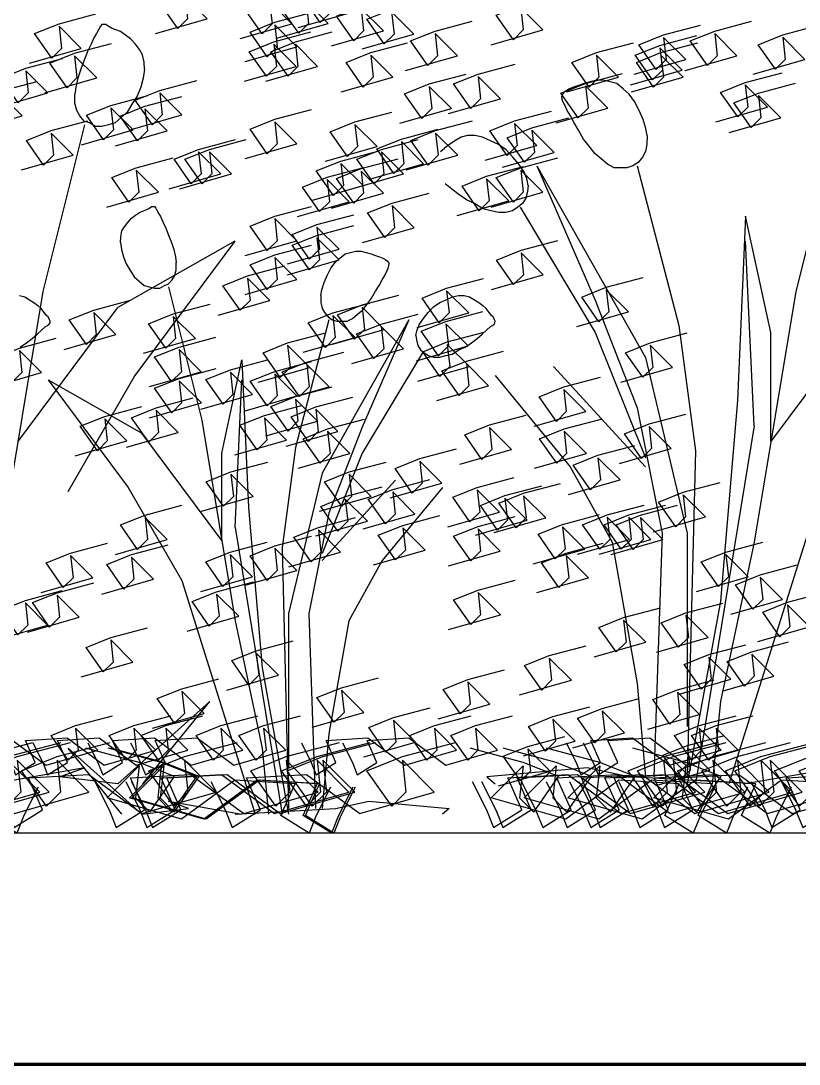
# Model space of a CAD drawing. Header units: metres. Extents: x -109 to 591, y -5 to 592.
# Drawn here: x 513.2192 to 513.5566, y 6.5749 to 7.0269 of the extents above; entities that cross this region are included whole.
import ezdxf

# ---------------------------------------------------------------- set-up
doc = ezdxf.new("R2010")
doc.units = ezdxf.units.M
doc.header["$LTSCALE"] = 0.03
doc.layers.add('Areas verdes', color=74, linetype='Continuous')
doc.layers.add('Muro', color=7, linetype='Continuous', lineweight=70)
doc.layers.add('Muro bajo', color=7, linetype='Continuous', lineweight=30)

msp = doc.modelspace()

# ---------------------------------------------------------------- linework, layer by layer
at = {"layer": 'Areas verdes', "color": 6, "linetype": 'Continuous'}
for p, q in [((513.25364, 7.02454), (513.25287, 7.02299)), ((513.25434, 7.02532), (513.25364, 7.02454)), ((513.25504, 7.02532), (513.25434, 7.02532)), ((513.25597, 7.02532), (513.25504, 7.02532)), ((513.25706, 7.02454), (513.25597, 7.02532)), ((513.25853, 7.02377), (513.25706, 7.02454)), ((513.25101, 7.01989), (513.24969, 7.01678)), ((513.25201, 7.02144), (513.25101, 7.01989)), ((513.25287, 7.02299), (513.25201, 7.02144)), ((513.26032, 7.02299), (513.25853, 7.02377)), ((513.26241, 7.02221), (513.26032, 7.02299)), ((513.26458, 7.02066), (513.26241, 7.02221)), ((513.26676, 7.01911), (513.26458, 7.02066)), ((513.24969, 7.01678), (513.24814, 7.01368)), ((513.26885, 7.01678), (513.26676, 7.01911)), ((513.27056, 7.01445), (513.26885, 7.01678)), ((513.24814, 7.01368), (513.24666, 7.0098)), ((513.27196, 7.01213), (513.27056, 7.01445)), ((513.27265, 7.00902), (513.27196, 7.01213)), ((513.24519, 7.00592), (513.24395, 7.00204)), ((513.24666, 7.0098), (513.24519, 7.00592)), ((513.27281, 7.00592), (513.27227, 7.00204)), ((513.27281, 7.00592), (513.27265, 7.00902)), ((513.24395, 7.00204), (513.24301, 6.99816)), ((513.27227, 7.00204), (513.27118, 6.99816)), ((513.46882, 7.00126), (513.46602, 7.00049)), ((513.47169, 7.00126), (513.46882, 7.00126)), ((513.47464, 7.00049), (513.47169, 7.00126)), ((513.24301, 6.99816), (513.24255, 6.99506)), ((513.27118, 6.99816), (513.26963, 6.99428)), ((513.45702, 6.99738), (513.45563, 6.99661)), ((513.45881, 6.99816), (513.45702, 6.99738)), ((513.46098, 6.99894), (513.45881, 6.99816)), ((513.46338, 6.99971), (513.46098, 6.99894)), ((513.46602, 7.00049), (513.46338, 6.99971)), ((513.47751, 6.99971), (513.47464, 7.00049)), ((513.4803, 6.99738), (513.47751, 6.99971)), ((513.48286, 6.99506), (513.4803, 6.99738)), ((513.24263, 6.99118), (513.24255, 6.99506)), ((513.26963, 6.99428), (513.26761, 6.99118)), ((513.45392, 6.99506), (513.45369, 6.99428)), ((513.45376, 6.99351), (513.45369, 6.99428)), ((513.45415, 6.99195), (513.45376, 6.99351)), ((513.45454, 6.99583), (513.45392, 6.99506)), ((513.45563, 6.99661), (513.45454, 6.99583)), ((513.48527, 6.99195), (513.48286, 6.99506)), ((513.2434, 6.98807), (513.24263, 6.99118)), ((513.2448, 6.98575), (513.2434, 6.98807)), ((513.26761, 6.99118), (513.26528, 6.9873)), ((513.45493, 6.9904), (513.45415, 6.99195)), ((513.45601, 6.98807), (513.45493, 6.9904)), ((513.45741, 6.98575), (513.45601, 6.98807)), ((513.48728, 6.98807), (513.48527, 6.99195)), ((513.48891, 6.98419), (513.48728, 6.98807)), ((513.24666, 6.98342), (513.2448, 6.98575)), ((513.24891, 6.98264), (513.24666, 6.98342)), ((513.26272, 6.98497), (513.26001, 6.98264)), ((513.26528, 6.9873), (513.26272, 6.98497)), ((513.45904, 6.98264), (513.45741, 6.98575)), ((513.49008, 6.98031), (513.48891, 6.98419)), ((513.25147, 6.98109), (513.24891, 6.98264)), ((513.25427, 6.98109), (513.25147, 6.98109)), ((513.25714, 6.98187), (513.25427, 6.98109)), ((513.26001, 6.98264), (513.25714, 6.98187)), ((513.46098, 6.97954), (513.45904, 6.98264)), ((513.46315, 6.97566), (513.46098, 6.97954)), ((513.4907, 6.97721), (513.49008, 6.98031)), ((513.40736, 6.97488), (513.40496, 6.97333)), ((513.41, 6.97643), (513.40736, 6.97488)), ((513.41287, 6.97721), (513.41, 6.97643)), ((513.41598, 6.97721), (513.41287, 6.97721)), ((513.41931, 6.97643), (513.41598, 6.97721)), ((513.4228, 6.97488), (513.41931, 6.97643)), ((513.42622, 6.97333), (513.4228, 6.97488)), ((513.46548, 6.97256), (513.46315, 6.97566)), ((513.4907, 6.97721), (513.49062, 6.97333)), ((513.40108, 6.97023), (513.40286, 6.97178)), ((513.40496, 6.97333), (513.40286, 6.97178)), ((513.42955, 6.971), (513.42622, 6.97333)), ((513.4325, 6.9679), (513.42955, 6.971)), ((513.46796, 6.96945), (513.46548, 6.97256)), ((513.48992, 6.97023), (513.4886, 6.9679)), ((513.49062, 6.97333), (513.48992, 6.97023)), ((513.43506, 6.9648), (513.4325, 6.9679)), ((513.47068, 6.96712), (513.46796, 6.96945)), ((513.47347, 6.9648), (513.47068, 6.96712)), ((513.48674, 6.96557), (513.48449, 6.96402)), ((513.4886, 6.9679), (513.48674, 6.96557)), ((513.43716, 6.96169), (513.43506, 6.9648)), ((513.43848, 6.95859), (513.43716, 6.96169)), ((513.47634, 6.96324), (513.47347, 6.9648)), ((513.47921, 6.96324), (513.47634, 6.96324)), ((513.48193, 6.96324), (513.47921, 6.96324)), ((513.48449, 6.96402), (513.48193, 6.96324)), ((513.40597, 6.95393), (513.40317, 6.95626)), ((513.4391, 6.95549), (513.43848, 6.95859)), ((513.40907, 6.95161), (513.40597, 6.95393)), ((513.41241, 6.94928), (513.40907, 6.95161)), ((513.43887, 6.95316), (513.43809, 6.95005)), ((513.4391, 6.95549), (513.43887, 6.95316)), ((513.4159, 6.94773), (513.41241, 6.94928)), ((513.41947, 6.9454), (513.4159, 6.94773)), ((513.43662, 6.94773), (513.43468, 6.94617)), ((513.43809, 6.95005), (513.43662, 6.94773)), ((513.26718, 6.94144), (513.26891, 6.94268)), ((513.26891, 6.94268), (513.27065, 6.94392)), ((513.27065, 6.94392), (513.27233, 6.94454)), ((513.27233, 6.94454), (513.27376, 6.94516)), ((513.27376, 6.94516), (513.27493, 6.94579)), ((513.27493, 6.94579), (513.2758, 6.94641)), ((513.2758, 6.94641), (513.27655, 6.94641)), ((513.27655, 6.94641), (513.27711, 6.94641)), ((513.27711, 6.94641), (513.27767, 6.94579)), ((513.27767, 6.94579), (513.27829, 6.94454)), ((513.27829, 6.94454), (513.27897, 6.9433)), ((513.27897, 6.9433), (513.27978, 6.94206)), ((513.42296, 6.94462), (513.41947, 6.9454)), ((513.42637, 6.94385), (513.42296, 6.94462)), ((513.42948, 6.94385), (513.42637, 6.94385)), ((513.43227, 6.94462), (513.42948, 6.94385)), ((513.43468, 6.94617), (513.43227, 6.94462)), ((513.26413, 6.93772), (513.2655, 6.93958)), ((513.2655, 6.93958), (513.26718, 6.94144)), ((513.27978, 6.94206), (513.28083, 6.93958)), ((513.28083, 6.93958), (513.28207, 6.93709)), ((513.26246, 6.93337), (513.26302, 6.93585)), ((513.26302, 6.93585), (513.26413, 6.93772)), ((513.28207, 6.93709), (513.28325, 6.93399)), ((513.28325, 6.93399), (513.28443, 6.93089)), ((513.26233, 6.93089), (513.26246, 6.93337)), ((513.26233, 6.93089), (513.26277, 6.92778)), ((513.28443, 6.93089), (513.28543, 6.92778)), ((513.26277, 6.92778), (513.26364, 6.92468)), ((513.26364, 6.92468), (513.26488, 6.92158)), ((513.28543, 6.92778), (513.28617, 6.92468)), ((513.28617, 6.92468), (513.28654, 6.9222)), ((513.35749, 6.92406), (513.35973, 6.92592)), ((513.35973, 6.92592), (513.36202, 6.92654)), ((513.36202, 6.92654), (513.36438, 6.92716)), ((513.36438, 6.92716), (513.36668, 6.92716)), ((513.36668, 6.92716), (513.36891, 6.92654)), ((513.36891, 6.92654), (513.37102, 6.92592)), ((513.37102, 6.92592), (513.37295, 6.9253)), ((513.37295, 6.9253), (513.37469, 6.92468)), ((513.37469, 6.92468), (513.37611, 6.92406)), ((513.26488, 6.92158), (513.26649, 6.91909)), ((513.28648, 6.91909), (513.28654, 6.9222)), ((513.35352, 6.91971), (513.35544, 6.9222)), ((513.35544, 6.9222), (513.35749, 6.92406)), ((513.37611, 6.92406), (513.37723, 6.92344)), ((513.37723, 6.92344), (513.3781, 6.92282)), ((513.3781, 6.92282), (513.3786, 6.9222)), ((513.37841, 6.91971), (513.37872, 6.92096)), ((513.3786, 6.9222), (513.37878, 6.92158)), ((513.37872, 6.92096), (513.37878, 6.92158)), ((513.26649, 6.91909), (513.26835, 6.91599)), ((513.26835, 6.91599), (513.2704, 6.91413)), ((513.28474, 6.91475), (513.28586, 6.91661)), ((513.28586, 6.91661), (513.28648, 6.91909)), ((513.3506, 6.91351), (513.35191, 6.91661)), ((513.35191, 6.91661), (513.35352, 6.91971)), ((513.3758, 6.91475), (513.37692, 6.91661)), ((513.37692, 6.91661), (513.37779, 6.91847)), ((513.37779, 6.91847), (513.37841, 6.91971)), ((513.2704, 6.91413), (513.27258, 6.91227)), ((513.27258, 6.91227), (513.27487, 6.91164)), ((513.27487, 6.91164), (513.27717, 6.91102)), ((513.27717, 6.91102), (513.2794, 6.91102)), ((513.2794, 6.91102), (513.28145, 6.91227)), ((513.28145, 6.91227), (513.28325, 6.91289)), ((513.28325, 6.91289), (513.28474, 6.91475)), ((513.34967, 6.9104), (513.3506, 6.91351)), ((513.37295, 6.90978), (513.3745, 6.91227)), ((513.3745, 6.91227), (513.3758, 6.91475)), ((513.21854, 6.90792), (513.22084, 6.9073)), ((513.22084, 6.9073), (513.22295, 6.90606)), ((513.34917, 6.90792), (513.34967, 6.9104)), ((513.34917, 6.90792), (513.34924, 6.90482)), ((513.36935, 6.9042), (513.37121, 6.90668)), ((513.37121, 6.90668), (513.37295, 6.90978)), ((513.40349, 6.90606), (513.40628, 6.9073)), ((513.40628, 6.9073), (513.40895, 6.90792)), ((513.40895, 6.90792), (513.41143, 6.90792)), ((513.41143, 6.90792), (513.41373, 6.9073)), ((513.41373, 6.9073), (513.41584, 6.90606)), ((513.22295, 6.90606), (513.22487, 6.90482)), ((513.22487, 6.90482), (513.22655, 6.90357)), ((513.22797, 6.90233), (513.22655, 6.90357)), ((513.22928, 6.90047), (513.22797, 6.90233)), ((513.34924, 6.90482), (513.3498, 6.90233)), ((513.3498, 6.90233), (513.35085, 6.90047)), ((513.36736, 6.90171), (513.36935, 6.9042)), ((513.39573, 6.90047), (513.39809, 6.90295)), ((513.39809, 6.90295), (513.40076, 6.90482)), ((513.40076, 6.90482), (513.40349, 6.90606)), ((513.41584, 6.90606), (513.41777, 6.90482)), ((513.41777, 6.90482), (513.41944, 6.90357)), ((513.42087, 6.90233), (513.41944, 6.90357)), ((513.42217, 6.90047), (513.42087, 6.90233)), ((513.23027, 6.89923), (513.22928, 6.90047)), ((513.23108, 6.89861), (513.23027, 6.89923)), ((513.23164, 6.89737), (513.23108, 6.89861)), ((513.23188, 6.89675), (513.23164, 6.89737)), ((513.35085, 6.90047), (513.35234, 6.89861)), ((513.35234, 6.89861), (513.35414, 6.89737)), ((513.35414, 6.89737), (513.35619, 6.89675)), ((513.36066, 6.89675), (513.36296, 6.89799)), ((513.36296, 6.89799), (513.36519, 6.89985)), ((513.36519, 6.89985), (513.36736, 6.90171)), ((513.39201, 6.89551), (513.39368, 6.89799)), ((513.39368, 6.89799), (513.39573, 6.90047)), ((513.42317, 6.89923), (513.42217, 6.90047)), ((513.42397, 6.89861), (513.42317, 6.89923)), ((513.42453, 6.89737), (513.42397, 6.89861)), ((513.42478, 6.89675), (513.42453, 6.89737)), ((513.2263, 6.89116), (513.22822, 6.89302)), ((513.22822, 6.89302), (513.22971, 6.89426)), ((513.22971, 6.89426), (513.23077, 6.89488)), ((513.23077, 6.89488), (513.23145, 6.89551)), ((513.23145, 6.89551), (513.23182, 6.89613)), ((513.23182, 6.89613), (513.23188, 6.89675)), ((513.35619, 6.89675), (513.35836, 6.89675)), ((513.35836, 6.89675), (513.36066, 6.89675)), ((513.39045, 6.89054), (513.39095, 6.89302)), ((513.39095, 6.89302), (513.39201, 6.89551)), ((513.41919, 6.89116), (513.42112, 6.89302)), ((513.42112, 6.89302), (513.42261, 6.89426)), ((513.42261, 6.89426), (513.42366, 6.89488)), ((513.42366, 6.89488), (513.42435, 6.89551)), ((513.42435, 6.89551), (513.42472, 6.89613)), ((513.42472, 6.89613), (513.42478, 6.89675)), ((513.22158, 6.88744), (513.22406, 6.8893)), ((513.22406, 6.8893), (513.2263, 6.89116)), ((513.39045, 6.89054), (513.39064, 6.88868)), ((513.39064, 6.88868), (513.39126, 6.88619)), ((513.41448, 6.88744), (513.41696, 6.8893)), ((513.41696, 6.8893), (513.41919, 6.89116)), ((513.21891, 6.88557), (513.22158, 6.88744)), ((513.39126, 6.88619), (513.39244, 6.88433)), ((513.39244, 6.88433), (513.39399, 6.88309)), ((513.40616, 6.88247), (513.40901, 6.88433)), ((513.40901, 6.88433), (513.41181, 6.88557)), ((513.41181, 6.88557), (513.41448, 6.88744)), ((513.39399, 6.88309), (513.39592, 6.88185)), ((513.39592, 6.88185), (513.39815, 6.88123)), ((513.39815, 6.88123), (513.40063, 6.88123)), ((513.40063, 6.88123), (513.40337, 6.88185)), ((513.40337, 6.88185), (513.40616, 6.88247))]:
    msp.add_line(p, q, dxfattribs=at)
at = {"layer": 'Areas verdes', "linetype": 'Continuous'}
for p, q in [((513.24682, 6.98187), (513.22866, 6.90971)), ((513.57326, 6.98187), (513.5551, 6.90971)), ((513.4429, 6.96402), (513.4682, 6.90583)), ((513.4429, 6.96402), (513.48992, 6.881)), ((513.48635, 6.96402), (513.50443, 6.89496)), ((513.43561, 6.94617), (513.4682, 6.89186)), ((513.53337, 6.94229), (513.5298, 6.86237)), ((513.54424, 6.89186), (513.53337, 6.94229)), ((513.31199, 6.93143), (513.26125, 6.90272)), ((513.31199, 6.93143), (513.26854, 6.87324)), ((513.53702, 6.85151), (513.53337, 6.93143)), ((513.28313, 6.91164), (513.29765, 6.85392)), ((513.22866, 6.90971), (513.21058, 6.80108)), ((513.5551, 6.90971), (513.53702, 6.80108)), ((513.2178, 6.84453), (513.26125, 6.90272)), ((513.4682, 6.90583), (513.48635, 6.85927)), ((513.54424, 6.84453), (513.58769, 6.90272)), ((513.35265, 6.89737), (513.33819, 6.84212)), ((513.38741, 6.89737), (513.3498, 6.83095)), ((513.38741, 6.89737), (513.36718, 6.85081)), ((513.50443, 6.89496), (513.51165, 6.84065)), ((513.4682, 6.89186), (513.48992, 6.83754)), ((513.54424, 6.84453), (513.54424, 6.89186)), ((513.30634, 6.83964), (513.31503, 6.87999)), ((513.31503, 6.87999), (513.31789, 6.81605)), ((513.39325, 6.88309), (513.36718, 6.83964)), ((513.48992, 6.881), (513.50808, 6.80496)), ((513.48992, 6.83367), (513.45012, 6.87712)), ((513.23099, 6.8713), (513.27158, 6.84833)), ((513.23099, 6.8713), (513.26575, 6.82474)), ((513.26854, 6.87324), (513.23952, 6.8228)), ((513.31212, 6.80736), (513.31503, 6.8713)), ((513.42474, 6.87324), (513.45733, 6.83367)), ((513.5298, 6.86237), (513.52251, 6.77547)), ((513.48635, 6.85927), (513.49721, 6.80496)), ((513.29765, 6.85392), (513.31212, 6.76701)), ((513.30634, 6.80177), (513.27158, 6.84833)), ((513.36718, 6.85081), (513.35265, 6.81357)), ((513.53702, 6.85151), (513.51165, 6.69633)), ((513.30634, 6.80177), (513.30634, 6.83964)), ((513.33819, 6.84212), (513.33241, 6.79867)), ((513.36718, 6.83964), (513.3498, 6.79619)), ((513.51165, 6.84065), (513.50808, 6.69943)), ((513.3498, 6.83095), (513.33527, 6.77012)), ((513.45733, 6.83367), (513.47549, 6.80108)), ((513.3498, 6.79308), (513.38164, 6.82784)), ((513.26575, 6.82474), (513.28896, 6.78439)), ((513.40194, 6.82474), (513.37587, 6.79308)), ((513.56596, 6.8228), (513.52616, 6.69633)), ((513.31789, 6.81605), (513.32372, 6.74653)), ((513.35265, 6.81357), (513.34396, 6.77012)), ((513.31212, 6.80736), (513.33241, 6.68321)), ((513.49721, 6.80496), (513.49357, 6.69943)), ((513.50808, 6.80496), (513.50808, 6.72116)), ((513.33241, 6.79867), (513.33527, 6.6857)), ((513.47549, 6.80108), (513.48635, 6.73978)), ((513.53702, 6.80108), (513.52251, 6.73202)), ((513.37587, 6.79308), (513.36134, 6.76701)), ((513.28896, 6.78439), (513.32081, 6.68321)), ((513.52251, 6.77547), (513.50808, 6.69633)), ((513.31212, 6.76701), (513.32372, 6.71177)), ((513.33527, 6.77012), (513.33527, 6.70308)), ((513.34396, 6.77012), (513.34688, 6.6857)), ((513.36134, 6.76701), (513.35265, 6.71797)), ((513.32372, 6.74653), (513.33527, 6.68321)), ((513.48635, 6.73978), (513.48992, 6.69943)), ((513.30113, 6.73202), (513.26125, 6.69633)), ((513.27211, 6.69633), (513.30113, 6.73202)), ((513.52251, 6.73202), (513.51894, 6.69633)), ((513.35265, 6.71797), (513.3498, 6.6857)), ((513.23968, 6.71177), (513.27158, 6.68321)), ((513.26289, 6.68321), (513.23968, 6.71177)), ((513.32372, 6.71177), (513.32658, 6.68321)), ((513.24682, 6.70331), (513.20693, 6.69633)), ((513.23595, 6.69943), (513.24682, 6.70331)), ((513.46463, 6.70331), (513.42117, 6.69943)), ((513.48271, 6.69943), (513.46463, 6.70331)), ((513.57326, 6.70331), (513.53337, 6.69633)), ((513.26125, 6.69633), (513.23595, 6.69943)), ((513.42117, 6.69943), (513.42474, 6.69633)), ((513.53702, 6.69633), (513.48271, 6.69943)), ((513.27158, 6.68321), (513.29182, 6.6857)), ((513.28313, 6.6888), (513.31503, 6.68321)), ((513.29182, 6.6857), (513.28313, 6.6888)), ((513.31212, 6.68321), (513.35557, 6.6857)), ((513.35557, 6.6857), (513.37003, 6.6888)), ((513.37003, 6.6888), (513.40479, 6.6857)), ((513.40479, 6.6857), (513.40194, 6.68321))]:
    msp.add_line(p, q, dxfattribs=at)
at = {"layer": 'Areas verdes'}
for points in [[(513.2776, 7.0214), (513.30001, 7.0278), (513.29041, 7.03739), (513.29148, 7.0278), (513.28721, 7.02353), (513.27974, 7.0342), (513.29041, 7.03846), (513.30642, 7.04273)], [(513.33938, 7.02403), (513.36178, 7.03043), (513.35218, 7.04002), (513.35325, 7.03043), (513.34898, 7.02616), (513.34151, 7.03682), (513.35218, 7.04109), (513.36819, 7.04535)], [(513.31421, 7.01918), (513.33662, 7.02558), (513.32702, 7.03517), (513.32808, 7.02558), (513.32381, 7.02131), (513.31634, 7.03197), (513.32702, 7.03624), (513.34302, 7.0405)], [(513.33005, 7.01937), (513.35246, 7.02577), (513.34286, 7.03536), (513.34393, 7.02577), (513.33966, 7.0215), (513.33219, 7.03217), (513.34286, 7.03643), (513.35886, 7.0407)], [(513.35391, 7.01613), (513.37632, 7.02253), (513.36672, 7.03212), (513.36778, 7.02253), (513.36351, 7.01826), (513.35604, 7.02892), (513.36672, 7.03319), (513.38272, 7.03745)], [(513.42312, 7.01654), (513.44553, 7.02294), (513.43593, 7.03254), (513.437, 7.02294), (513.43273, 7.01867), (513.42526, 7.02934), (513.43593, 7.0336), (513.45194, 7.03787)], [(513.36707, 7.01478), (513.38948, 7.02118), (513.37988, 7.03077), (513.38095, 7.02118), (513.37668, 7.01691), (513.36921, 7.02757), (513.37988, 7.03184), (513.39589, 7.0361)], [(513.22294, 7.00855), (513.24535, 7.01495), (513.23575, 7.02454), (513.23681, 7.01495), (513.23255, 7.01068), (513.22508, 7.02135), (513.23575, 7.02561), (513.25175, 7.02988)], [(513.31641, 7.00922), (513.33882, 7.01562), (513.32922, 7.02521), (513.33029, 7.01562), (513.32602, 7.01135), (513.31855, 7.02202), (513.32922, 7.02628), (513.34523, 7.03055)], [(513.38599, 7.0054), (513.4084, 7.0118), (513.39879, 7.02139), (513.39986, 7.0118), (513.39559, 7.00753), (513.38812, 7.01819), (513.39879, 7.02246), (513.4148, 7.02672)], [(513.48499, 7.00373), (513.5074, 7.01013), (513.4978, 7.01972), (513.49887, 7.01013), (513.4946, 7.00586), (513.48713, 7.01653), (513.4978, 7.02079), (513.51381, 7.02506)], [(513.50718, 7.0054), (513.52959, 7.0118), (513.51998, 7.02139), (513.52105, 7.0118), (513.51678, 7.00753), (513.50931, 7.01819), (513.51998, 7.02246), (513.53599, 7.02672)], [(513.53668, 7.00377), (513.55909, 7.01017), (513.54949, 7.01977), (513.55055, 7.01017), (513.54628, 7.00591), (513.53881, 7.01657), (513.54949, 7.02083), (513.56549, 7.0251)], [(513.31607, 7.00074), (513.33848, 7.00714), (513.32888, 7.01674), (513.32994, 7.00714), (513.32567, 7.00287), (513.3182, 7.01354), (513.32888, 7.0178), (513.34488, 7.02207)], [(513.32539, 7.00074), (513.3478, 7.00714), (513.3382, 7.01674), (513.33926, 7.00714), (513.335, 7.00287), (513.32753, 7.01354), (513.3382, 7.0178), (513.3542, 7.02207)], [(513.48341, 6.99918), (513.50582, 7.00558), (513.49622, 7.01517), (513.49729, 7.00558), (513.49302, 7.00131), (513.48555, 7.01197), (513.49622, 7.01624), (513.51223, 7.0205)], [(513.22964, 6.99578), (513.25205, 7.00218), (513.24244, 7.01177), (513.24351, 7.00218), (513.23924, 6.99791), (513.23177, 7.00857), (513.24244, 7.01284), (513.25845, 7.0171)], [(513.35802, 6.99608), (513.38043, 7.00248), (513.37083, 7.01208), (513.37189, 7.00248), (513.36762, 6.99822), (513.36015, 7.00888), (513.37083, 7.01314), (513.38683, 7.01741)], [(513.4559, 6.99608), (513.47831, 7.00248), (513.46871, 7.01208), (513.46978, 7.00248), (513.46551, 6.99822), (513.45804, 7.00888), (513.46871, 7.01314), (513.48472, 7.01741)], [(513.48387, 6.99608), (513.50628, 7.00248), (513.49668, 7.01208), (513.49774, 7.00248), (513.49347, 6.99822), (513.486, 7.00888), (513.49668, 7.01314), (513.51268, 7.01741)], [(513.20847, 6.98927), (513.23088, 6.99567), (513.22128, 7.00527), (513.22234, 6.99567), (513.21808, 6.99141), (513.21061, 7.00207), (513.22128, 7.00633), (513.23728, 7.0106)], [(513.40463, 6.98677), (513.42704, 6.99317), (513.41744, 7.00276), (513.4185, 6.99317), (513.41424, 6.9889), (513.40677, 6.99956), (513.41744, 7.00383), (513.43344, 7.00809)], [(513.38343, 6.98253), (513.40584, 6.98893), (513.39623, 6.99852), (513.3973, 6.98893), (513.39303, 6.98466), (513.38556, 6.99533), (513.39623, 6.99959), (513.41224, 7.00386)], [(513.45118, 6.9827), (513.47359, 6.9891), (513.46398, 6.9987), (513.46505, 6.9891), (513.46078, 6.98484), (513.45331, 6.9955), (513.46398, 6.99976), (513.47999, 7.00403)], [(513.52039, 6.98312), (513.5428, 6.98951), (513.5332, 6.99911), (513.53426, 6.98951), (513.53, 6.98525), (513.52253, 6.99591), (513.5332, 7.00018), (513.5492, 7.00444)], [(513.1974, 6.9793), (513.21981, 6.9857), (513.21021, 6.9953), (513.21127, 6.9857), (513.207, 6.98144), (513.19954, 6.9921), (513.21021, 6.99636), (513.22621, 7.00063)], [(513.26661, 6.97972), (513.28902, 6.98611), (513.27942, 6.99571), (513.28049, 6.98611), (513.27622, 6.98185), (513.26875, 6.99251), (513.27942, 6.99678), (513.29543, 7.00104)], [(513.52617, 6.97854), (513.54858, 6.98494), (513.53897, 6.99454), (513.54004, 6.98494), (513.53577, 6.98067), (513.5283, 6.99134), (513.53897, 6.9956), (513.55498, 6.99987)], [(513.24545, 6.97321), (513.26786, 6.97961), (513.25825, 6.9892), (513.25932, 6.97961), (513.25505, 6.97534), (513.24758, 6.986), (513.25825, 6.99027), (513.27426, 6.99453)], [(513.26014, 6.9728), (513.28255, 6.97919), (513.27294, 6.98879), (513.27401, 6.97919), (513.26974, 6.97493), (513.26227, 6.98559), (513.27294, 6.98986), (513.28895, 6.99412)], [(513.31641, 6.96721), (513.33882, 6.97361), (513.32922, 6.98321), (513.33029, 6.97361), (513.32602, 6.96934), (513.31855, 6.98001), (513.32922, 6.98427), (513.34523, 6.98854)], [(513.4204, 6.96647), (513.44281, 6.97286), (513.43321, 6.98246), (513.43428, 6.97286), (513.43001, 6.9686), (513.42254, 6.97926), (513.43321, 6.98353), (513.44922, 6.98779)], [(513.21945, 6.96229), (513.24186, 6.96868), (513.23225, 6.97828), (513.23332, 6.96868), (513.22905, 6.96442), (513.22158, 6.97508), (513.23225, 6.97935), (513.24826, 6.98361)], [(513.35119, 6.96606), (513.3736, 6.97245), (513.364, 6.98205), (513.36506, 6.97245), (513.36079, 6.96819), (513.35332, 6.97885), (513.364, 6.98311), (513.38, 6.98738)], [(513.38615, 6.96229), (513.40856, 6.96868), (513.39895, 6.97828), (513.40002, 6.96868), (513.39575, 6.96442), (513.38828, 6.97508), (513.39895, 6.97935), (513.41496, 6.98361)], [(513.42794, 6.96348), (513.45035, 6.96988), (513.44074, 6.97948), (513.44181, 6.96988), (513.43754, 6.96562), (513.43007, 6.97628), (513.44074, 6.98054), (513.45675, 6.98481)], [(513.37133, 6.95858), (513.39374, 6.96498), (513.38414, 6.97458), (513.3852, 6.96498), (513.38093, 6.96072), (513.37346, 6.97138), (513.38414, 6.97564), (513.40014, 6.97991)], [(513.28344, 6.95417), (513.30585, 6.96057), (513.29625, 6.97016), (513.29731, 6.96057), (513.29305, 6.9563), (513.28558, 6.96696), (513.29625, 6.97123), (513.31225, 6.97549)], [(513.2881, 6.95417), (513.31051, 6.96057), (513.30091, 6.97016), (513.30198, 6.96057), (513.29771, 6.9563), (513.29024, 6.96696), (513.30091, 6.97123), (513.31691, 6.97549)], [(513.36268, 6.95417), (513.38509, 6.96057), (513.37549, 6.97016), (513.37655, 6.96057), (513.37229, 6.9563), (513.36482, 6.96696), (513.37549, 6.97123), (513.39149, 6.97549)], [(513.34513, 6.94911), (513.36754, 6.95551), (513.35793, 6.96511), (513.359, 6.95551), (513.35473, 6.95125), (513.34726, 6.96191), (513.35793, 6.96617), (513.37394, 6.97044)], [(513.25642, 6.94622), (513.27883, 6.95262), (513.26923, 6.96222), (513.2703, 6.95262), (513.26603, 6.94835), (513.25856, 6.95902), (513.26923, 6.96328), (513.28524, 6.96755)], [(513.35391, 6.94581), (513.37632, 6.95221), (513.36672, 6.9618), (513.36778, 6.95221), (513.36351, 6.94794), (513.35604, 6.9586), (513.36672, 6.96287), (513.38272, 6.96713)], [(513.42312, 6.94622), (513.44553, 6.95262), (513.43593, 6.96222), (513.437, 6.95262), (513.43273, 6.94835), (513.42526, 6.95902), (513.43593, 6.96328), (513.45194, 6.96755)], [(513.33909, 6.94211), (513.3615, 6.94851), (513.3519, 6.9581), (513.35296, 6.94851), (513.3487, 6.94424), (513.34123, 6.9549), (513.3519, 6.95917), (513.3679, 6.96343)], [(513.40831, 6.94252), (513.43072, 6.94892), (513.42111, 6.95851), (513.42218, 6.94892), (513.41791, 6.94465), (513.41044, 6.95532), (513.42111, 6.95958), (513.43712, 6.96385)], [(513.36734, 6.93088), (513.38975, 6.93728), (513.38015, 6.94688), (513.38121, 6.93728), (513.37695, 6.93301), (513.36948, 6.94368), (513.38015, 6.94794), (513.39615, 6.95221)], [(513.31641, 6.9252), (513.33882, 6.9316), (513.32922, 6.9412), (513.33029, 6.9316), (513.32602, 6.92734), (513.31855, 6.938), (513.32922, 6.94226), (513.34523, 6.94653)], [(513.33471, 6.92157), (513.35712, 6.92796), (513.34752, 6.93756), (513.34859, 6.92796), (513.34432, 6.9237), (513.33685, 6.93436), (513.34752, 6.93863), (513.36353, 6.94289)], [(513.33471, 6.91691), (513.35712, 6.92331), (513.34752, 6.9329), (513.34859, 6.92331), (513.34432, 6.91904), (513.33685, 6.9297), (513.34752, 6.93397), (513.36353, 6.93823)], [(513.31641, 6.9084), (513.33882, 6.9148), (513.32922, 6.92439), (513.33029, 6.9148), (513.32602, 6.91053), (513.31855, 6.92119), (513.32922, 6.92546), (513.34523, 6.92972)], [(513.42319, 6.91047), (513.4456, 6.91687), (513.436, 6.92646), (513.43706, 6.91687), (513.4328, 6.9126), (513.42533, 6.92327), (513.436, 6.92753), (513.452, 6.9318)], [(513.30465, 6.89937), (513.32706, 6.90576), (513.31745, 6.91536), (513.31852, 6.90576), (513.31425, 6.9015), (513.30678, 6.91216), (513.31745, 6.91643), (513.33346, 6.92069)], [(513.46017, 6.89441), (513.48258, 6.9008), (513.47297, 6.9104), (513.47404, 6.9008), (513.46977, 6.89654), (513.4623, 6.9072), (513.47297, 6.91147), (513.48898, 6.91573)], [(513.39096, 6.89399), (513.41336, 6.90039), (513.40376, 6.90999), (513.40483, 6.90039), (513.40056, 6.89613), (513.39309, 6.90679), (513.40376, 6.91105), (513.41977, 6.91532)], [(513.35426, 6.8868), (513.37667, 6.8932), (513.36707, 6.90279), (513.36814, 6.8932), (513.36387, 6.88893), (513.3564, 6.89959), (513.36707, 6.90386), (513.38308, 6.90812)], [(513.23797, 6.88456), (513.26038, 6.89096), (513.25077, 6.90056), (513.25184, 6.89096), (513.24757, 6.8867), (513.2401, 6.89736), (513.25077, 6.90162), (513.26678, 6.90589)], [(513.27241, 6.88289), (513.29482, 6.88929), (513.28522, 6.89888), (513.28628, 6.88929), (513.28202, 6.88502), (513.27455, 6.89569), (513.28522, 6.89995), (513.30122, 6.90422)], [(513.34163, 6.8833), (513.36404, 6.8897), (513.35443, 6.8993), (513.3555, 6.8897), (513.35123, 6.88544), (513.34376, 6.8961), (513.35443, 6.90036), (513.37044, 6.90463)], [(513.3626, 6.87847), (513.38501, 6.88487), (513.3754, 6.89447), (513.37647, 6.88487), (513.3722, 6.88061), (513.36473, 6.89127), (513.3754, 6.89553), (513.39141, 6.8998)], [(513.39065, 6.87965), (513.41306, 6.88605), (513.40345, 6.89564), (513.40452, 6.88605), (513.40025, 6.88178), (513.39278, 6.89245), (513.40345, 6.89671), (513.41946, 6.90098)], [(513.20573, 6.86809), (513.22814, 6.87448), (513.21854, 6.88408), (513.2196, 6.87448), (513.21534, 6.87022), (513.20787, 6.88088), (513.21854, 6.88515), (513.23454, 6.88941)], [(513.27495, 6.8685), (513.29736, 6.8749), (513.28775, 6.88449), (513.28882, 6.8749), (513.28455, 6.87063), (513.27708, 6.88129), (513.28775, 6.88556), (513.30376, 6.88982)], [(513.32203, 6.87032), (513.34444, 6.87672), (513.33483, 6.88632), (513.3359, 6.87672), (513.33163, 6.87245), (513.32416, 6.88312), (513.33483, 6.88738), (513.35084, 6.89165)], [(513.39124, 6.87073), (513.41365, 6.87713), (513.40405, 6.88673), (513.40511, 6.87713), (513.40085, 6.87287), (513.39338, 6.88353), (513.40405, 6.88779), (513.42005, 6.89206)], [(513.47921, 6.87034), (513.50162, 6.87673), (513.49201, 6.88633), (513.49308, 6.87673), (513.48881, 6.87247), (513.48134, 6.88313), (513.49201, 6.8874), (513.50802, 6.89166)], [(513.39957, 6.86241), (513.42198, 6.86881), (513.41238, 6.8784), (513.41345, 6.86881), (513.40918, 6.86454), (513.40171, 6.8752), (513.41238, 6.87947), (513.42839, 6.88373)], [(513.29724, 6.85866), (513.31965, 6.86505), (513.31005, 6.87465), (513.31111, 6.86505), (513.30684, 6.86079), (513.29937, 6.87145), (513.31005, 6.87572), (513.32605, 6.87998)], [(513.31641, 6.85799), (513.33882, 6.86439), (513.32922, 6.87398), (513.33029, 6.86439), (513.32602, 6.86012), (513.31855, 6.87078), (513.32922, 6.87505), (513.34523, 6.87931)], [(513.33036, 6.862), (513.35277, 6.86839), (513.34317, 6.87799), (513.34423, 6.86839), (513.33996, 6.86413), (513.33249, 6.87479), (513.34317, 6.87906), (513.35917, 6.88332)], [(513.27501, 6.85495), (513.29742, 6.86135), (513.28782, 6.87095), (513.28889, 6.86135), (513.28462, 6.85709), (513.27715, 6.86775), (513.28782, 6.87201), (513.30382, 6.87628)], [(513.44172, 6.85125), (513.46412, 6.85765), (513.45452, 6.86725), (513.45559, 6.85765), (513.45132, 6.85339), (513.44385, 6.86405), (513.45452, 6.86831), (513.47053, 6.87258)], [(513.32539, 6.84705), (513.3478, 6.85345), (513.3382, 6.86304), (513.33926, 6.85345), (513.335, 6.84918), (513.32753, 6.85984), (513.3382, 6.86411), (513.3542, 6.86837)], [(513.265, 6.84218), (513.28741, 6.84858), (513.27781, 6.85817), (513.27888, 6.84858), (513.27461, 6.84431), (513.26714, 6.85497), (513.27781, 6.85924), (513.29381, 6.8635)], [(513.33422, 6.84259), (513.35663, 6.84899), (513.34702, 6.85859), (513.34809, 6.84899), (513.34382, 6.84472), (513.33635, 6.85539), (513.34702, 6.85965), (513.36303, 6.86392)], [(513.24278, 6.83848), (513.26519, 6.84488), (513.25558, 6.85447), (513.25665, 6.84488), (513.25238, 6.84061), (513.24491, 6.85127), (513.25558, 6.85554), (513.27159, 6.8598)], [(513.31199, 6.83889), (513.3344, 6.84529), (513.3248, 6.85488), (513.32586, 6.84529), (513.32159, 6.84102), (513.31412, 6.85169), (513.3248, 6.85595), (513.3408, 6.86022)], [(513.33938, 6.83308), (513.36178, 6.83948), (513.35218, 6.84907), (513.35325, 6.83948), (513.34898, 6.83521), (513.34151, 6.84587), (513.35218, 6.85014), (513.36819, 6.8544)], [(513.40948, 6.83478), (513.43189, 6.84117), (513.42228, 6.85077), (513.42335, 6.84117), (513.41908, 6.83691), (513.41161, 6.84757), (513.42228, 6.85184), (513.43829, 6.8561)], [(513.44192, 6.83308), (513.46433, 6.83948), (513.45473, 6.84907), (513.45579, 6.83948), (513.45152, 6.83521), (513.44405, 6.84587), (513.45473, 6.85014), (513.47073, 6.8544)], [(513.47869, 6.83519), (513.5011, 6.84159), (513.4915, 6.85118), (513.49256, 6.84159), (513.4883, 6.83732), (513.48083, 6.84798), (513.4915, 6.85225), (513.5075, 6.85651)], [(513.37926, 6.8202), (513.40167, 6.8266), (513.39207, 6.8362), (513.39313, 6.8266), (513.38887, 6.82233), (513.3814, 6.833), (513.39207, 6.83726), (513.40807, 6.84153)], [(513.45653, 6.82165), (513.47894, 6.82804), (513.46934, 6.83764), (513.4704, 6.82804), (513.46614, 6.82378), (513.45867, 6.83444), (513.46934, 6.8387), (513.48534, 6.84297)], [(513.29742, 6.81445), (513.31983, 6.82085), (513.31023, 6.83044), (513.3113, 6.82085), (513.30703, 6.81658), (513.29956, 6.82724), (513.31023, 6.83151), (513.32624, 6.83577)], [(513.3487, 6.81445), (513.37111, 6.82085), (513.3615, 6.83044), (513.36257, 6.82085), (513.3583, 6.81658), (513.35083, 6.82724), (513.3615, 6.83151), (513.37751, 6.83577)], [(513.34702, 6.80373), (513.36943, 6.81012), (513.35983, 6.81972), (513.3609, 6.81012), (513.35663, 6.80586), (513.34916, 6.81652), (513.35983, 6.82079), (513.37584, 6.82505)], [(513.36763, 6.80684), (513.39004, 6.81324), (513.38043, 6.82283), (513.3815, 6.81324), (513.37723, 6.80897), (513.36976, 6.81964), (513.38043, 6.8239), (513.39644, 6.82817)], [(513.40426, 6.80771), (513.42667, 6.81411), (513.41706, 6.82371), (513.41813, 6.81411), (513.41386, 6.80985), (513.40639, 6.82051), (513.41706, 6.82477), (513.43307, 6.82904)], [(513.41624, 6.80414), (513.43865, 6.81054), (513.42904, 6.82013), (513.43011, 6.81054), (513.42584, 6.80627), (513.41837, 6.81693), (513.42904, 6.8212), (513.44505, 6.82546)], [(513.4243, 6.80517), (513.44671, 6.81157), (513.4371, 6.82116), (513.43817, 6.81157), (513.4339, 6.8073), (513.42643, 6.81796), (513.4371, 6.82223), (513.45311, 6.82649)], [(513.49351, 6.80558), (513.51592, 6.81198), (513.50632, 6.82158), (513.50738, 6.81198), (513.50311, 6.80771), (513.49564, 6.81838), (513.50632, 6.82264), (513.52232, 6.82691)], [(513.2602, 6.79574), (513.28261, 6.80214), (513.273, 6.81173), (513.27407, 6.80214), (513.2698, 6.79787), (513.26233, 6.80853), (513.273, 6.8128), (513.28901, 6.81706)], [(513.46056, 6.79582), (513.48297, 6.80222), (513.47337, 6.81181), (513.47444, 6.80222), (513.47017, 6.79795), (513.4627, 6.80861), (513.47337, 6.81288), (513.48938, 6.81714)], [(513.46989, 6.79582), (513.4923, 6.80222), (513.48269, 6.81181), (513.48376, 6.80222), (513.47949, 6.79795), (513.47202, 6.80861), (513.48269, 6.81288), (513.4987, 6.81714)], [(513.47506, 6.79574), (513.49746, 6.80214), (513.48786, 6.81173), (513.48893, 6.80214), (513.48466, 6.79787), (513.47719, 6.80853), (513.48786, 6.8128), (513.50387, 6.81706)], [(513.33539, 6.79036), (513.3578, 6.79676), (513.34819, 6.80636), (513.34926, 6.79676), (513.34499, 6.7925), (513.33752, 6.80316), (513.34819, 6.80742), (513.3642, 6.81169)], [(513.37202, 6.79124), (513.39443, 6.79764), (513.38483, 6.80723), (513.38589, 6.79764), (513.38162, 6.79337), (513.37415, 6.80403), (513.38483, 6.8083), (513.40083, 6.81256)], [(513.4046, 6.79078), (513.42701, 6.79717), (513.41741, 6.80677), (513.41847, 6.79717), (513.41421, 6.79291), (513.40674, 6.80357), (513.41741, 6.80784), (513.43341, 6.8121)], [(513.44123, 6.79165), (513.46364, 6.79805), (513.45404, 6.80764), (513.45511, 6.79805), (513.45084, 6.79378), (513.44337, 6.80445), (513.45404, 6.80871), (513.47005, 6.81298)], [(513.31641, 6.78237), (513.33882, 6.78877), (513.32922, 6.79837), (513.33029, 6.78877), (513.32602, 6.7845), (513.31855, 6.79517), (513.32922, 6.79943), (513.34523, 6.8037)], [(513.22796, 6.77926), (513.25037, 6.78566), (513.24076, 6.79526), (513.24183, 6.78566), (513.23756, 6.78139), (513.23009, 6.79206), (513.24076, 6.79632), (513.25677, 6.80059)], [(513.25428, 6.77858), (513.27669, 6.78498), (513.26708, 6.79457), (513.26815, 6.78498), (513.26388, 6.78071), (513.25641, 6.79137), (513.26708, 6.79564), (513.28309, 6.7999)], [(513.29717, 6.77967), (513.31958, 6.78607), (513.30998, 6.79567), (513.31104, 6.78607), (513.30678, 6.78181), (513.29931, 6.79247), (513.30998, 6.79673), (513.32598, 6.801)], [(513.44282, 6.77926), (513.46523, 6.78566), (513.45562, 6.79526), (513.45669, 6.78566), (513.45242, 6.78139), (513.44495, 6.79206), (513.45562, 6.79632), (513.47163, 6.80059)], [(513.51203, 6.77967), (513.53444, 6.78607), (513.52484, 6.79567), (513.5259, 6.78607), (513.52164, 6.78181), (513.51417, 6.79247), (513.52484, 6.79673), (513.54084, 6.801)], [(513.52692, 6.76983), (513.54933, 6.77623), (513.53972, 6.78582), (513.54079, 6.77623), (513.53652, 6.77196), (513.52905, 6.78262), (513.53972, 6.78689), (513.55573, 6.79115)], [(513.40463, 6.76322), (513.42704, 6.76961), (513.41744, 6.77921), (513.4185, 6.76961), (513.41424, 6.76535), (513.40677, 6.77601), (513.41744, 6.78028), (513.43344, 6.78454)], [(513.20833, 6.75873), (513.23074, 6.76512), (513.22114, 6.77472), (513.2222, 6.76512), (513.21794, 6.76086), (513.21047, 6.77152), (513.22114, 6.77579), (513.23714, 6.78005)], [(513.22204, 6.7621), (513.24445, 6.7685), (513.23485, 6.7781), (513.23591, 6.7685), (513.23164, 6.76424), (513.22417, 6.7749), (513.23485, 6.77916), (513.25085, 6.78343)], [(513.29125, 6.76252), (513.31366, 6.76891), (513.30406, 6.77851), (513.30513, 6.76891), (513.30086, 6.76465), (513.29339, 6.77531), (513.30406, 6.77957), (513.32007, 6.78384)], [(513.53867, 6.75794), (513.56108, 6.76434), (513.55147, 6.77393), (513.55254, 6.76434), (513.54827, 6.76007), (513.5408, 6.77073), (513.55147, 6.775), (513.56748, 6.77926)], [(513.46765, 6.75132), (513.49006, 6.75772), (513.48045, 6.76732), (513.48152, 6.75772), (513.47725, 6.75346), (513.46978, 6.76412), (513.48045, 6.76838), (513.49646, 6.77265)], [(513.49468, 6.75335), (513.51709, 6.75975), (513.50749, 6.76935), (513.50855, 6.75975), (513.50428, 6.75549), (513.49681, 6.76615), (513.50749, 6.77041), (513.52349, 6.77468)], [(513.24531, 6.74266), (513.26772, 6.74906), (513.25812, 6.75866), (513.25918, 6.74906), (513.25491, 6.7448), (513.24744, 6.75546), (513.25812, 6.75972), (513.27412, 6.76399)], [(513.30844, 6.73696), (513.33085, 6.74335), (513.32124, 6.75295), (513.32231, 6.74335), (513.31804, 6.73909), (513.31057, 6.74975), (513.32124, 6.75402), (513.33725, 6.75828)], [(513.52321, 6.73652), (513.54562, 6.74292), (513.53602, 6.75251), (513.53709, 6.74292), (513.53282, 6.73865), (513.52535, 6.74932), (513.53602, 6.75358), (513.55202, 6.75785)], [(513.43541, 6.73485), (513.45782, 6.74125), (513.44822, 6.75084), (513.44928, 6.74125), (513.44501, 6.73698), (513.43754, 6.74764), (513.44822, 6.75191), (513.46422, 6.75617)], [(513.50462, 6.73526), (513.52703, 6.74166), (513.51743, 6.75125), (513.5185, 6.74166), (513.51423, 6.73739), (513.50676, 6.74806), (513.51743, 6.75232), (513.53344, 6.75659)], [(513.40009, 6.72447), (513.4225, 6.73087), (513.4129, 6.74046), (513.41396, 6.73087), (513.4097, 6.7266), (513.40223, 6.73726), (513.4129, 6.74153), (513.4289, 6.74579)], [(513.2762, 6.72048), (513.29861, 6.72688), (513.28901, 6.73647), (513.29007, 6.72688), (513.2858, 6.72261), (513.27833, 6.73327), (513.28901, 6.73754), (513.30501, 6.7418)], [(513.34541, 6.72089), (513.36782, 6.72729), (513.35822, 6.73689), (513.35929, 6.72729), (513.35502, 6.72302), (513.34755, 6.73369), (513.35822, 6.73795), (513.37423, 6.74222)], [(513.49098, 6.72004), (513.51339, 6.72644), (513.50378, 6.73604), (513.50485, 6.72644), (513.50058, 6.72218), (513.49311, 6.73284), (513.50378, 6.7371), (513.51979, 6.74137)], [(513.45842, 6.71198), (513.48083, 6.71838), (513.47122, 6.72798), (513.47229, 6.71838), (513.46802, 6.71411), (513.46055, 6.72478), (513.47122, 6.72904), (513.48723, 6.73331)], [(513.18531, 6.71409), (513.18958, 6.70556), (513.19172, 6.70023), (513.20025, 6.70556), (513.19599, 6.71516), (513.21413, 6.71622), (513.23013, 6.7045), (513.25254, 6.71089), (513.24294, 6.72049), (513.244, 6.71089), (513.23974, 6.70663), (513.23227, 6.71729), (513.24294, 6.72156), (513.25894, 6.72582)], [(513.2105, 6.71409), (513.21477, 6.70556), (513.2169, 6.70023), (513.22544, 6.70556), (513.22117, 6.71516), (513.23931, 6.71622), (513.25532, 6.7045), (513.27773, 6.71089), (513.26813, 6.72049), (513.26919, 6.71089), (513.26492, 6.70663), (513.25745, 6.71729), (513.26813, 6.72156), (513.28413, 6.72582)], [(513.22439, 6.71409), (513.22866, 6.70556), (513.23079, 6.70023), (513.23933, 6.70556), (513.23506, 6.71516), (513.2532, 6.71622), (513.26921, 6.7045), (513.29162, 6.71089), (513.28201, 6.72049), (513.28308, 6.71089), (513.27881, 6.70663), (513.27134, 6.71729), (513.28201, 6.72156), (513.29802, 6.72582)], [(513.24825, 6.71409), (513.25252, 6.70556), (513.25466, 6.70023), (513.26319, 6.70556), (513.25892, 6.71516), (513.27707, 6.71622), (513.29307, 6.7045), (513.31548, 6.71089), (513.30588, 6.72049), (513.30694, 6.71089), (513.30268, 6.70663), (513.29521, 6.71729), (513.30588, 6.72156), (513.32188, 6.72582)], [(513.26677, 6.71409), (513.27103, 6.70556), (513.27317, 6.70023), (513.2817, 6.70556), (513.27744, 6.71516), (513.29558, 6.71622), (513.31158, 6.7045), (513.33399, 6.71089), (513.32439, 6.72049), (513.32546, 6.71089), (513.32119, 6.70663), (513.31372, 6.71729), (513.32439, 6.72156), (513.3404, 6.72582)], [(513.34081, 6.71409), (513.34508, 6.70556), (513.34722, 6.70023), (513.35575, 6.70556), (513.35148, 6.71516), (513.36963, 6.71622), (513.38563, 6.7045), (513.40804, 6.71089), (513.39844, 6.72049), (513.3995, 6.71089), (513.39524, 6.70663), (513.38777, 6.71729), (513.39844, 6.72156), (513.41444, 6.72582)], [(513.35863, 6.71409), (513.36289, 6.70556), (513.36503, 6.70023), (513.37357, 6.70556), (513.3693, 6.71516), (513.38744, 6.71622), (513.40344, 6.7045), (513.42585, 6.71089), (513.41625, 6.72049), (513.41732, 6.71089), (513.41305, 6.70663), (513.40558, 6.71729), (513.41625, 6.72156), (513.43226, 6.72582)], [(513.36786, 6.70799), (513.39026, 6.71439), (513.38066, 6.72399), (513.38173, 6.71439), (513.37746, 6.71013), (513.36999, 6.72079), (513.38066, 6.72505), (513.39667, 6.72932)], [(513.43707, 6.70841), (513.45948, 6.7148), (513.44987, 6.7244), (513.45094, 6.7148), (513.44667, 6.71054), (513.4392, 6.7212), (513.44987, 6.72546), (513.46588, 6.72973)], [(513.45558, 6.71409), (513.45985, 6.70556), (513.46198, 6.70023), (513.47052, 6.70556), (513.46625, 6.71516), (513.48439, 6.71622), (513.5004, 6.7045), (513.52281, 6.71089), (513.51321, 6.72049), (513.51427, 6.71089), (513.51, 6.70663), (513.50253, 6.71729), (513.51321, 6.72156), (513.52921, 6.72582)], [(513.46298, 6.71409), (513.46725, 6.70556), (513.46939, 6.70023), (513.47792, 6.70556), (513.47365, 6.71516), (513.4918, 6.71622), (513.5078, 6.7045), (513.53021, 6.71089), (513.52061, 6.72049), (513.52167, 6.71089), (513.51741, 6.70663), (513.50994, 6.71729), (513.52061, 6.72156), (513.53661, 6.72582)], [(513.42618, 6.69551), (513.44859, 6.7019), (513.43899, 6.7115), (513.44005, 6.7019), (513.43578, 6.69764), (513.42831, 6.7083), (513.43899, 6.71257), (513.45499, 6.71683)], [(513.49539, 6.69592), (513.5178, 6.70232), (513.5082, 6.71191), (513.50927, 6.70232), (513.505, 6.69805), (513.49753, 6.70871), (513.5082, 6.71298), (513.52421, 6.71724)], [(513.11837, 6.69737), (513.12452, 6.68509), (513.12759, 6.67741), (513.13988, 6.68509), (513.13374, 6.69891), (513.15986, 6.70044), (513.18291, 6.68355), (513.21518, 6.69276), (513.20135, 6.70658), (513.20289, 6.69276), (513.19674, 6.68662), (513.18598, 6.70198), (513.20135, 6.70812), (513.2244, 6.71426)], [(513.13057, 6.69737), (513.13671, 6.68509), (513.13979, 6.67741), (513.15208, 6.68509), (513.14593, 6.69891), (513.17206, 6.70044), (513.19511, 6.68355), (513.22738, 6.69276), (513.21355, 6.70658), (513.21508, 6.69276), (513.20894, 6.68662), (513.19818, 6.70198), (513.21355, 6.70812), (513.23659, 6.71426)], [(513.13464, 6.69737), (513.14079, 6.68509), (513.14386, 6.67741), (513.15615, 6.68509), (513.15001, 6.69891), (513.17613, 6.70044), (513.19918, 6.68355), (513.23145, 6.69276), (513.21762, 6.70658), (513.21916, 6.69276), (513.21301, 6.68662), (513.20225, 6.70198), (513.21762, 6.70812), (513.24067, 6.71426)], [(513.15189, 6.69737), (513.15803, 6.68509), (513.16111, 6.67741), (513.1734, 6.68509), (513.16725, 6.69891), (513.19338, 6.70044), (513.21643, 6.68355), (513.2487, 6.69276), (513.23487, 6.70658), (513.2364, 6.69276), (513.23026, 6.68662), (513.2195, 6.70198), (513.23487, 6.70812), (513.25791, 6.71426)], [(513.2071, 6.69737), (513.21325, 6.68509), (513.21632, 6.67741), (513.22862, 6.68509), (513.22247, 6.69891), (513.24859, 6.70044), (513.27164, 6.68355), (513.30391, 6.69276), (513.29008, 6.70658), (513.29162, 6.69276), (513.28547, 6.68662), (513.27471, 6.70198), (513.29008, 6.70812), (513.31313, 6.71426)], [(513.25129, 6.69737), (513.25743, 6.68509), (513.26051, 6.67741), (513.2728, 6.68509), (513.26665, 6.69891), (513.29278, 6.70044), (513.31582, 6.68355), (513.34809, 6.69276), (513.33426, 6.70658), (513.3358, 6.69276), (513.32965, 6.68662), (513.3189, 6.70198), (513.33426, 6.70812), (513.35731, 6.71426)], [(513.26462, 6.69737), (513.27077, 6.68509), (513.27384, 6.67741), (513.28613, 6.68509), (513.27999, 6.69891), (513.30611, 6.70044), (513.32916, 6.68355), (513.36143, 6.69276), (513.3476, 6.70658), (513.34913, 6.69276), (513.34299, 6.68662), (513.33223, 6.70198), (513.3476, 6.70812), (513.37065, 6.71426)], [(513.26709, 6.69737), (513.27324, 6.68509), (513.27631, 6.67741), (513.2886, 6.68509), (513.28246, 6.69891), (513.30858, 6.70044), (513.33163, 6.68355), (513.3639, 6.69276), (513.35007, 6.70658), (513.35161, 6.69276), (513.34546, 6.68662), (513.3347, 6.70198), (513.35007, 6.70812), (513.37312, 6.71426)], [(513.30159, 6.69737), (513.30774, 6.68509), (513.31081, 6.67741), (513.3231, 6.68509), (513.31696, 6.69891), (513.34308, 6.70044), (513.36613, 6.68355), (513.3984, 6.69276), (513.38457, 6.70658), (513.38611, 6.69276), (513.37996, 6.68662), (513.3692, 6.70198), (513.38457, 6.70812), (513.40762, 6.71426)], [(513.41486, 6.69737), (513.421, 6.68509), (513.42408, 6.67741), (513.43637, 6.68509), (513.43022, 6.69891), (513.45635, 6.70044), (513.4794, 6.68355), (513.51167, 6.69276), (513.49784, 6.70658), (513.49937, 6.69276), (513.49323, 6.68662), (513.48247, 6.70198), (513.49784, 6.70812), (513.52089, 6.71426)], [(513.41893, 6.69737), (513.42508, 6.68509), (513.42815, 6.67741), (513.44044, 6.68509), (513.4343, 6.69891), (513.46042, 6.70044), (513.48347, 6.68355), (513.51574, 6.69276), (513.50191, 6.70658), (513.50345, 6.69276), (513.4973, 6.68662), (513.48654, 6.70198), (513.50191, 6.70812), (513.52496, 6.71426)], [(513.43618, 6.69737), (513.44232, 6.68509), (513.4454, 6.67741), (513.45769, 6.68509), (513.45154, 6.69891), (513.47767, 6.70044), (513.50072, 6.68355), (513.53299, 6.69276), (513.51916, 6.70658), (513.52069, 6.69276), (513.51455, 6.68662), (513.50379, 6.70198), (513.51916, 6.70812), (513.5422, 6.71426)], [(513.44685, 6.69737), (513.45299, 6.68509), (513.45607, 6.67741), (513.46836, 6.68509), (513.46221, 6.69891), (513.48833, 6.70044), (513.51138, 6.68355), (513.54365, 6.69276), (513.52982, 6.70658), (513.53136, 6.69276), (513.52521, 6.68662), (513.51446, 6.70198), (513.52982, 6.70812), (513.55287, 6.71426)], [(513.45701, 6.69737), (513.46315, 6.68509), (513.46623, 6.67741), (513.47852, 6.68509), (513.47237, 6.69891), (513.4985, 6.70044), (513.52155, 6.68355), (513.55381, 6.69276), (513.53999, 6.70658), (513.54152, 6.69276), (513.53537, 6.68662), (513.52462, 6.70198), (513.53999, 6.70812), (513.56303, 6.71426)], [(513.46108, 6.69737), (513.46723, 6.68509), (513.4703, 6.67741), (513.48259, 6.68509), (513.47645, 6.69891), (513.50257, 6.70044), (513.52562, 6.68355), (513.55789, 6.69276), (513.54406, 6.70658), (513.54559, 6.69276), (513.53945, 6.68662), (513.52869, 6.70198), (513.54406, 6.70812), (513.56711, 6.71426)], [(513.47833, 6.69737), (513.48447, 6.68509), (513.48755, 6.67741), (513.49984, 6.68509), (513.49369, 6.69891), (513.51982, 6.70044), (513.54286, 6.68355), (513.57513, 6.69276), (513.5613, 6.70658), (513.56284, 6.69276), (513.55669, 6.68662), (513.54594, 6.70198), (513.5613, 6.70812), (513.58435, 6.71426)], [(513.48899, 6.69737), (513.49514, 6.68509), (513.49821, 6.67741), (513.51051, 6.68509), (513.50436, 6.69891), (513.53048, 6.70044), (513.55353, 6.68355), (513.5858, 6.69276), (513.57197, 6.70658), (513.57351, 6.69276), (513.56736, 6.68662), (513.55661, 6.70198), (513.57197, 6.70812), (513.59502, 6.71426)], [(513.53558, 6.69737), (513.54172, 6.68509), (513.5448, 6.67741), (513.55709, 6.68509), (513.55094, 6.69891), (513.57707, 6.70044), (513.60012, 6.68355), (513.63238, 6.69276), (513.61856, 6.70658), (513.62009, 6.69276), (513.61394, 6.68662), (513.60319, 6.70198), (513.61856, 6.70812), (513.6416, 6.71426)], [(513.54891, 6.69737), (513.55506, 6.68509), (513.55813, 6.67741), (513.57042, 6.68509), (513.56428, 6.69891), (513.5904, 6.70044), (513.61345, 6.68355), (513.64572, 6.69276), (513.63189, 6.70658), (513.63342, 6.69276), (513.62728, 6.68662), (513.61652, 6.70198), (513.63189, 6.70812), (513.65494, 6.71426)], [(513.22668, 6.69487), (513.22053, 6.68258), (513.21746, 6.67491), (513.20517, 6.68258), (513.21131, 6.6964), (513.18519, 6.69794), (513.16214, 6.68105), (513.12987, 6.69026), (513.1437, 6.70408), (513.14217, 6.69026), (513.14831, 6.68412), (513.15907, 6.69947), (513.1437, 6.70561), (513.12065, 6.71175)], [(513.35341, 6.69487), (513.34727, 6.68258), (513.3442, 6.67491), (513.3319, 6.68258), (513.33805, 6.6964), (513.31193, 6.69794), (513.28888, 6.68105), (513.25661, 6.69026), (513.27044, 6.70408), (513.2689, 6.69026), (513.27505, 6.68412), (513.2858, 6.69947), (513.27044, 6.70561), (513.24739, 6.71175)], [(513.36305, 6.69487), (513.3569, 6.68258), (513.35383, 6.67491), (513.34153, 6.68258), (513.34768, 6.6964), (513.32156, 6.69794), (513.29851, 6.68105), (513.26624, 6.69026), (513.28007, 6.70408), (513.27853, 6.69026), (513.28468, 6.68412), (513.29543, 6.69947), (513.28007, 6.70561), (513.25702, 6.71175)], [(513.36407, 6.69487), (513.35793, 6.68258), (513.35486, 6.67491), (513.34256, 6.68258), (513.34871, 6.6964), (513.32259, 6.69794), (513.29954, 6.68105), (513.26727, 6.69026), (513.2811, 6.70408), (513.27956, 6.69026), (513.28571, 6.68412), (513.29646, 6.69947), (513.2811, 6.70561), (513.25805, 6.71175)], [(513.51992, 6.69487), (513.51377, 6.68258), (513.5107, 6.67491), (513.49841, 6.68258), (513.50455, 6.6964), (513.47843, 6.69794), (513.45538, 6.68105), (513.42311, 6.69026), (513.43694, 6.70408), (513.4354, 6.69026), (513.44155, 6.68412), (513.45231, 6.69947), (513.43694, 6.70561), (513.41389, 6.71175)], [(513.53424, 6.69487), (513.5281, 6.68258), (513.52503, 6.67491), (513.51273, 6.68258), (513.51888, 6.6964), (513.49276, 6.69794), (513.46971, 6.68105), (513.43744, 6.69026), (513.45127, 6.70408), (513.44973, 6.69026), (513.45588, 6.68412), (513.46663, 6.69947), (513.45127, 6.70561), (513.42822, 6.71175)], [(513.55312, 6.69487), (513.54697, 6.68258), (513.5439, 6.67491), (513.53161, 6.68258), (513.53775, 6.6964), (513.51163, 6.69794), (513.48858, 6.68105), (513.45631, 6.69026), (513.47014, 6.70408), (513.4686, 6.69026), (513.47475, 6.68412), (513.48551, 6.69947), (513.47014, 6.70561), (513.44709, 6.71175)], [(513.59044, 6.69487), (513.58429, 6.68258), (513.58122, 6.67491), (513.56892, 6.68258), (513.57507, 6.6964), (513.54895, 6.69794), (513.5259, 6.68105), (513.49363, 6.69026), (513.50746, 6.70408), (513.50592, 6.69026), (513.51207, 6.68412), (513.52282, 6.69947), (513.50746, 6.70561), (513.48441, 6.71175)]]:
    msp.add_lwpolyline(points, dxfattribs=at)
at = {"layer": 'Muro'}
msp.add_line((504.84408, 6.57491), (517.29465, 6.57491), dxfattribs=at)
at = {"layer": 'Muro bajo'}
msp.add_line((517.29465, 6.67491), (504.84408, 6.67491), dxfattribs=at)

doc.saveas('drawing.dxf')
